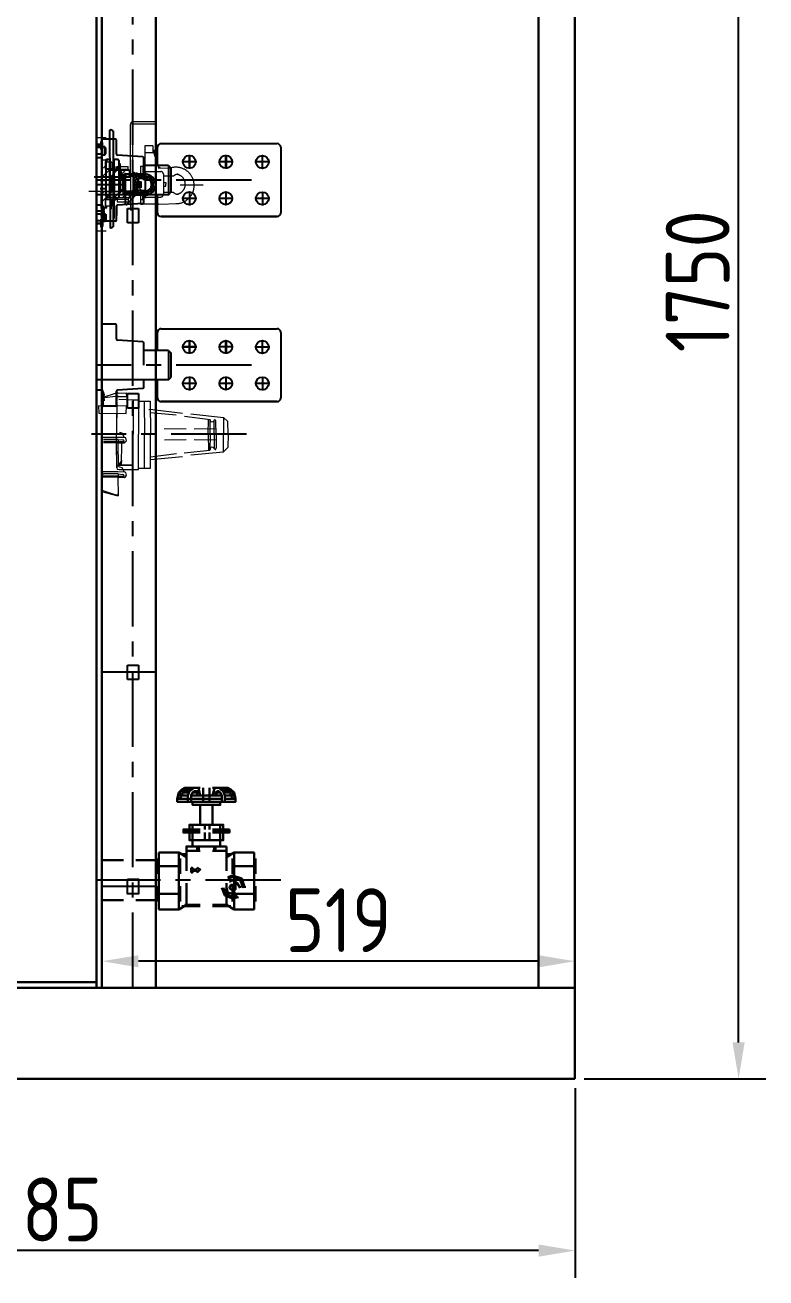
# Model space of a CAD drawing. Header units: millimetres. Extents: x 116956 to 138384, y -169944 to -162492.
# Drawn here: x 120916 to 121729, y -167307 to -165932 of the extents above; entities that cross this region are included whole.
import ezdxf

# ---------------------------------------------------------------- set-up
doc = ezdxf.new("R2010")
doc.units = ezdxf.units.MM
doc.header["$LTSCALE"] = 13
doc.linetypes.add('CENTER', pattern=[50.8, 31.75, -6.35, 6.35, -6.35])
doc.linetypes.add('CENTERX2', pattern=[101.6, 63.5, -12.7, 12.7, -12.7])
doc.layers.get('0').update_dxf_attribs({"color": 1, "linetype": 'CENTER'})
for name, color, linetype in [('1', 4, 'Continuous'), ('10', 1, 'Continuous'), ('C00-00-00', 7, 'Continuous'), ('器身绝缘0', 4, 'Continuous'), ('粗实线', 4, 'Continuous')]:
    doc.layers.add(name, color=color, linetype=linetype)
doc.layers.add('标注、文本', color=3, linetype='Continuous', lineweight=25)
doc.styles.get("Standard").update_dxf_attribs({"font": 'gbenor.shx', "bigfont": 'gbcbig.shx'})
doc.dimstyles.new('1-15', dxfattribs={"dimscale": 20, "dimtxt": 3.5, "dimasz": 2, "dimexe": 1.5, "dimexo": 0.5, "dimgap": 0.5, "dimtad": 1, "dimtoh": 1, "dimdec": 1, "dimdsep": 46, "dimtxsty": 'Standard', "dimcen": 2.5, "dimclrd": 3, "dimclre": 3, "dimclrt": 3, "dimadec": 0, "dimazin": 2, "dimtfac": 1, "dimtdec": 1, "dimtmove": 0, "dimatfit": 2, "dimfxl": 1, "dimarcsym": 0})

# ---------------------------------------------------------------- blocks, each defined once
blk = doc.blocks.new('A$C4C206FB1')
at = {"layer": '标注、文本', "color": 4, "lineweight": 30}
for points in [[(58.52, 85.61), (56.35, 84.53), (54.19, 82.36)], [(58.52, 84.53), (56.35, 83.45), (55.27, 82.36)], [(58.52, 83.45), (57.44, 82.36), (56.35, 81.28)], [(58.52, 82.36), (57.44, 82.36), (56.35, 81.28)], [(68.28, 85.61), (65.02, 85.61), (61.77, 83.45), (60.69, 80.2)], [(65.02, 83.45), (63.94, 82.36), (62.86, 80.2)], [(65.02, 82.36), (63.94, 82.36), (62.86, 80.2)], [(62.86, 75.86), (62.86, 80.2), (62.86, 78.03)], [(67.19, 80.2), (67.19, 82.36), (67.19, 83.45), (66.11, 83.45)], [(67.19, 82.36), (66.11, 82.36)], [(67.19, 82.36), (67.19, 80.2)], [(69.36, 80.2), (68.28, 84.53), (68.28, 85.61)], [(78.03, 80.2), (79.11, 84.53), (80.2, 85.61)], [(78.03, 85.61), (88.87, 85.61)], [(81.28, 83.45), (80.2, 82.36)], [(80.2, 80.2), (81.28, 82.36)], [(86.7, 80.2), (85.61, 83.45), (82.36, 85.61)], [(84.53, 80.2), (83.45, 82.36), (82.36, 83.45)], [(84.53, 80.2), (83.45, 82.36), (82.36, 82.36)], [(84.53, 75.86), (84.53, 80.2), (84.53, 78.03)], [(93.2, 82.36), (91.03, 84.53), (88.87, 85.61)], [(92.12, 82.36), (91.03, 83.45), (88.87, 84.53)], [(91.03, 81.28), (89.95, 82.36), (88.87, 83.45)], [(91.03, 81.28), (89.95, 82.36), (88.87, 82.36)], [(69.36, 75.86), (53.1, 75.86), (53.1, 78.03)], [(69.36, 75.86), (53.1, 75.86), (53.1, 78.03), (60.69, 78.03)], [(62.86, 78.03), (84.53, 78.03)], [(94.28, 78.03), (94.28, 75.86), (78.03, 75.86)], [(86.7, 78.03), (94.28, 78.03), (94.28, 75.86), (78.03, 75.86)], [(69.36, 55.27), (57.44, 55.27), (57.44, 56.35), (69.36, 56.35)], [(69.36, 54.19), (57.44, 54.19), (57.44, 55.27), (69.36, 55.27)], [(61.77, 56.35), (61.77, 59.61), (85.61, 59.61), (85.61, 56.35)], [(85.61, 54.19), (85.61, 48.77), (61.77, 48.77), (61.77, 54.19)], [(89.95, 56.35), (89.95, 55.27), (78.03, 55.27)], [(78.03, 56.35), (89.95, 56.35)], [(89.95, 55.27), (89.95, 54.19), (78.03, 54.19)], [(78.03, 55.27), (89.95, 55.27)], [(69.36, 41.18), (59.61, 41.18), (59.61, 44.43), (69.36, 44.43)], [(87.78, 44.43), (87.78, 41.18), (78.03, 41.18)], [(78.03, 44.43), (87.78, 44.43)], [(39.01, 24.93), (39.01, 35.76)], [(40.1, 40.1), (40.1, 30.34), (40.1, 10.84), (40.1, 0)], [(54.19, 40.1), (54.19, 30.34), (54.19, 10.84), (54.19, 0)], [(59.61, 41.18), (59.61, 27.09)], [(87.78, 41.18), (87.78, 27.09)], [(107.29, 40.1), (107.29, 30.34), (93.2, 30.34)], [(93.2, 40.1), (93.2, 30.34), (93.2, 10.84), (93.2, 0)], [(107.29, 40.1), (107.29, 30.34), (107.29, 10.84), (107.29, 0)], [(108.37, 24.93), (108.37, 35.76)], [(0, 34.68), (15.17, 34.68)], [(23.84, 34.68), (39.01, 34.68)], [(62.86, 29.26), (63.94, 29.26), (63.94, 28.18)], [(62.86, 29.26), (62.86, 28.18)], [(62.86, 26.01), (63.94, 26.01), (63.94, 27.09)], [(67.19, 26.01), (67.19, 27.09), (63.94, 27.09)], [(67.19, 29.26), (69.36, 28.18), (67.19, 26.01)], [(67.19, 29.26), (67.19, 28.18)], [(59.61, 18.42), (59.61, 3.25)], [(87.78, 18.42), (87.78, 3.25), (93.2, 0)], [(100.79, 15.17), (98.62, 21.67), (92.12, 23.84), (88.87, 22.76)], [(99.7, 15.17), (97.54, 20.59), (92.12, 22.76), (88.87, 21.67)], [(97.54, 15.17), (95.37, 18.42), (92.12, 20.59), (89.95, 19.51)], [(55.27, 16.26), (55.27, 5.42)], [(84.53, 15.17), (86.7, 9.75), (92.12, 7.59), (96.45, 8.67)], [(85.61, 15.17), (87.78, 10.84), (92.12, 8.67), (95.37, 9.75)], [(87.78, 15.17), (88.87, 11.92), (92.12, 10.84), (94.28, 11.92)], [(92.12, 16.26), (92.12, 5.42)], [(107.29, 10.84), (93.2, 10.84)], [(99.7, 15.17), (99.7, 16.26)], [(100.79, 15.17), (100.79, 16.26)], [(0, 6.5), (15.17, 6.5)], [(23.84, 6.5), (39.01, 6.5)], [(56.35, 2.17), (69.36, 2.17)], [(58.52, 3.25), (69.36, 3.25)], [(78.03, 3.25), (87.78, 3.25)], [(78.03, 3.25), (88.87, 3.25)], [(78.03, 2.17), (91.03, 2.17)]]:
    blk.add_lwpolyline(points, dxfattribs=at)
for points in [[(83.45, 75.86), (83.45, 73.69), (63.94, 73.69), (63.94, 75.86)], [(78.03, 73.69), (78.03, 59.61), (69.36, 59.61), (69.36, 73.69)], [(83.45, 48.77), (83.45, 44.43), (63.94, 44.43), (63.94, 48.77)], [(94.28, 15.17), (94.28, 17.34), (92.12, 17.34), (91.03, 17.34), (89.95, 15.17), (91.03, 14.09), (92.12, 14.09), (94.28, 14.09)], [(93.2, 15.17), (93.2, 16.26), (92.12, 16.26), (92.12, 15.17)]]:
    blk.add_lwpolyline(points, close=True, dxfattribs=at)
for points in [[(53.1, 78.03), (53.1, 78.03), (54.19, 82.36), (54.19, 82.36)], [(53.1, 78.03), (53.1, 78.03), (55.27, 82.36), (55.27, 82.36)], [(55.27, 78.03), (55.27, 78.03), (56.35, 81.28), (56.35, 81.28)], [(55.27, 78.03), (55.27, 78.03), (56.35, 81.28), (56.35, 81.28)], [(56.35, 80.2), (56.35, 80.2), (60.69, 80.2), (60.69, 80.2)], [(58.52, 85.61), (58.52, 85.61), (69.36, 85.61), (69.36, 85.61)], [(58.52, 84.53), (58.52, 84.53), (63.94, 84.53), (63.94, 84.53)], [(58.52, 83.45), (58.52, 83.45), (61.77, 83.45), (61.77, 83.45)], [(58.52, 82.36), (58.52, 82.36), (61.77, 82.36), (61.77, 82.36)], [(60.69, 80.2), (60.69, 80.2), (60.69, 75.86), (60.69, 75.86)], [(62.86, 80.2), (62.86, 80.2), (84.53, 80.2), (84.53, 80.2)], [(65.02, 83.45), (65.02, 83.45), (66.11, 83.45), (66.11, 83.45)], [(65.02, 82.36), (65.02, 82.36), (66.11, 82.36), (66.11, 82.36)], [(71.53, 85.61), (71.53, 85.61), (71.53, 75.86), (71.53, 75.86)], [(75.86, 85.61), (75.86, 85.61), (75.86, 75.86), (75.86, 75.86)], [(79.11, 84.53), (79.11, 84.53), (79.11, 85.61), (79.11, 85.61)], [(82.36, 85.61), (82.36, 85.61), (80.2, 85.61), (80.2, 85.61)], [(80.2, 82.36), (80.2, 82.36), (80.2, 80.2), (80.2, 80.2)], [(82.36, 83.45), (82.36, 83.45), (81.28, 83.45), (81.28, 83.45)], [(82.36, 82.36), (82.36, 82.36), (81.28, 82.36), (81.28, 82.36)], [(88.87, 84.53), (88.87, 84.53), (83.45, 84.53), (83.45, 84.53)], [(88.87, 83.45), (88.87, 83.45), (85.61, 83.45), (85.61, 83.45)], [(88.87, 82.36), (88.87, 82.36), (85.61, 82.36), (85.61, 82.36)], [(86.7, 80.2), (86.7, 80.2), (91.03, 80.2), (91.03, 80.2)], [(91.03, 80.2), (91.03, 80.2), (86.7, 80.2), (86.7, 80.2)], [(86.7, 80.2), (86.7, 80.2), (86.7, 75.86), (86.7, 75.86)], [(92.12, 78.03), (92.12, 78.03), (91.03, 81.28), (91.03, 81.28)], [(92.12, 78.03), (92.12, 78.03), (91.03, 81.28), (91.03, 81.28)], [(94.28, 78.03), (94.28, 78.03), (92.12, 82.36), (92.12, 82.36)], [(94.28, 78.03), (94.28, 78.03), (93.2, 82.36), (93.2, 82.36)], [(60.69, 78.03), (60.69, 78.03), (55.27, 78.03), (55.27, 78.03)], [(60.69, 78.03), (60.69, 78.03), (62.86, 78.03), (62.86, 78.03)], [(84.53, 78.03), (84.53, 78.03), (62.86, 78.03), (62.86, 78.03)], [(94.28, 78.03), (94.28, 78.03), (86.7, 78.03), (86.7, 78.03)], [(86.7, 78.03), (86.7, 78.03), (92.12, 78.03), (92.12, 78.03)], [(94.28, 75.86), (94.28, 75.86), (94.28, 78.03), (94.28, 78.03)], [(63.94, 59.61), (63.94, 59.61), (63.94, 56.35), (63.94, 56.35)], [(63.94, 54.19), (63.94, 54.19), (63.94, 48.77), (63.94, 48.77)], [(72.61, 59.61), (72.61, 59.61), (72.61, 56.35), (72.61, 56.35)], [(72.61, 54.19), (72.61, 54.19), (72.61, 48.77), (72.61, 48.77)], [(75.86, 59.61), (75.86, 59.61), (75.86, 56.35), (75.86, 56.35)], [(75.86, 54.19), (75.86, 54.19), (75.86, 48.77), (75.86, 48.77)], [(83.45, 59.61), (83.45, 59.61), (83.45, 56.35), (83.45, 56.35)], [(83.45, 54.19), (83.45, 54.19), (83.45, 48.77), (83.45, 48.77)], [(67.19, 44.43), (67.19, 44.43), (67.19, 41.18), (67.19, 41.18)], [(68.28, 44.43), (68.28, 44.43), (68.28, 41.18), (68.28, 41.18)], [(79.11, 44.43), (79.11, 44.43), (79.11, 41.18), (79.11, 41.18)], [(80.2, 44.43), (80.2, 44.43), (80.2, 41.18), (80.2, 41.18)], [(40.1, 40.1), (40.1, 40.1), (46.6, 40.1), (46.6, 40.1)], [(40.1, 30.34), (40.1, 30.34), (40.1, 40.1), (40.1, 40.1)], [(46.6, 40.1), (46.6, 40.1), (54.19, 40.1), (54.19, 40.1)], [(54.19, 40.1), (54.19, 40.1), (59.61, 36.85), (59.61, 36.85)], [(55.27, 35.76), (55.27, 35.76), (55.27, 24.93), (55.27, 24.93)], [(56.35, 39.01), (56.35, 39.01), (59.61, 39.01), (59.61, 39.01)], [(58.52, 37.93), (58.52, 37.93), (59.61, 37.93), (59.61, 37.93)], [(93.2, 40.1), (93.2, 40.1), (87.78, 36.85), (87.78, 36.85)], [(87.78, 39.01), (87.78, 39.01), (91.03, 39.01), (91.03, 39.01)], [(87.78, 37.93), (87.78, 37.93), (88.87, 37.93), (88.87, 37.93)], [(92.12, 35.76), (92.12, 35.76), (92.12, 24.93), (92.12, 24.93)], [(107.29, 40.1), (107.29, 40.1), (93.2, 40.1), (93.2, 40.1)], [(40.1, 30.34), (40.1, 30.34), (46.6, 30.34), (46.6, 30.34)], [(46.6, 30.34), (46.6, 30.34), (54.19, 30.34), (54.19, 30.34)], [(62.86, 26.01), (62.86, 26.01), (62.86, 28.18), (62.86, 28.18)], [(63.94, 28.18), (63.94, 28.18), (67.19, 28.18), (67.19, 28.18)], [(39.01, 5.42), (39.01, 5.42), (39.01, 16.26), (39.01, 16.26)], [(40.1, 10.84), (40.1, 10.84), (46.6, 10.84), (46.6, 10.84)], [(46.6, 10.84), (46.6, 10.84), (54.19, 10.84), (54.19, 10.84)], [(97.54, 15.17), (97.54, 15.17), (97.54, 16.26), (97.54, 16.26)], [(108.37, 5.42), (108.37, 5.42), (108.37, 16.26), (108.37, 16.26)], [(54.19, 0), (54.19, 0), (59.61, 3.25), (59.61, 3.25)], [(59.61, 3.25), (59.61, 3.25), (69.36, 3.25), (69.36, 3.25)], [(45.52, 0), (45.52, 0), (40.1, 0), (40.1, 0)], [(54.19, 0), (54.19, 0), (45.52, 0), (45.52, 0)], [(93.2, 0), (93.2, 0), (107.29, 0), (107.29, 0)]]:
    blk.add_open_spline(points, degree=3, dxfattribs=at)
blk = doc.blocks.new('1235')
at = {"layer": '1', "color": 1, "linetype": 'CENTERX2', "lineweight": -3, "ltscale": 0.1}
blk.add_line((113019.6, -165750.1), (112849.5, -165750.1), dxfattribs=at)
at = {"layer": '粗实线'}
for p, q in [((112855.5, -165750.1), (112855.5, -165706.1)), ((112855.5, -165750.1), (112855.5, -165710.1)), ((112855.5, -165750.1), (112855.5, -165710.1)), ((112870.5, -165705.1), (112856.5, -165705.1)), ((112871.5, -165721.7), (112871.5, -165706.1)), ((112871.5, -165721.7), (112871.5, -165711.1)), ((112871.5, -165721.7), (112871.5, -165711.1)), ((112916.5, -165734.1), (112916.5, -165714.1)), ((112920.5, -165710.1), (113047.6, -165710.1)), ((113051.6, -165714.1), (113051.6, -165786.1)), ((112900.5, -165724.6), (112872.4, -165722.7)), ((112900.5, -165724.6), (112872.4, -165722.7)), ((112901.5, -165750.1), (112901.5, -165725.5)), ((112901.5, -165750.1), (112901.5, -165725.6)), ((112916.5, -165734.1), (112916.5, -165719.1)), ((112959.4, -165730.1), (112943.2, -165730.1)), ((112959.4, -165730.1), (112943.2, -165730.1)), ((112959.5, -165730), (112943.3, -165730)), ((112959.5, -165730.2), (112943.3, -165730.2)), ((112959.5, -165730.2), (112943.3, -165730.2)), ((112959.6, -165730), (112943.4, -165730)), ((112951.4, -165737.5), (112951.4, -165722.5)), ((112951.5, -165722.7), (112951.5, -165737.7)), ((112951.5, -165722.8), (112951.5, -165737.8)), ((112951.6, -165737.4), (112951.6, -165722.5)), ((112951.6, -165737.5), (112951.6, -165722.5)), ((112999.5, -165730.1), (112983.3, -165730.1)), ((112999.5, -165730.1), (112983.3, -165730.1)), ((112999.5, -165730.1), (112983.3, -165730.1)), ((112999.6, -165730.1), (112983.4, -165730.1)), ((112991.5, -165737.5), (112991.5, -165722.5)), ((112991.6, -165722.7), (112991.6, -165737.7)), ((113039.6, -165730.2), (113023.4, -165730.2)), ((113039.6, -165730.2), (113023.4, -165730.2)), ((113031.6, -165737.6), (113031.6, -165722.6)), ((112928.5, -165734.1), (112901.5, -165734.1)), ((112928.5, -165734.1), (112931.5, -165737.1)), ((112928.5, -165734.1), (112928.5, -165766.1)), ((112928.5, -165734.1), (112931.5, -165737.1)), ((112928.5, -165734.1), (112928.5, -165766.1)), ((112931.5, -165763.1), (112931.5, -165737.1)), ((112931.5, -165763.1), (112931.5, -165737.1)), ((112928.5, -165766.1), (112849.5, -165766.1)), ((112901.5, -165774.7), (112901.5, -165766.1)), ((112901.5, -165774.7), (112901.5, -165766.1)), ((112916.5, -165786.1), (112916.5, -165766.1)), ((112928.5, -165766.1), (112931.5, -165763.1)), ((112928.5, -165766.1), (112931.5, -165763.1)), ((112959.4, -165770.1), (112943.2, -165770.1)), ((112959.4, -165770.1), (112943.2, -165770.1)), ((112959.5, -165770.2), (112943.3, -165770.2)), ((112959.6, -165770.2), (112943.4, -165770.2)), ((112951.4, -165762.7), (112951.4, -165777.7)), ((112951.6, -165762.7), (112951.6, -165777.7)), ((112951.6, -165762.8), (112951.6, -165777.8)), ((112999.5, -165770.1), (112983.3, -165770.1)), ((112999.5, -165770.1), (112983.3, -165770.1)), ((112991.5, -165762.7), (112991.5, -165777.7)), ((113039.6, -165770.2), (113023.4, -165770.2)), ((113039.6, -165770.2), (113023.4, -165770.2)), ((113031.6, -165762.8), (113031.6, -165777.8)), ((112855, -165777.6), (112849.5, -165777.6)), ((112857, -165779.6), (112857, -165781.4)), ((112857, -165781.4), (112857.5, -165781.4)), ((112857.5, -165783.3), (112857, -165783.3)), ((112857, -165783.3), (112857, -165784.3)), ((112857, -165784.3), (112857.5, -165784.3)), ((112857, -165784.3), (112857.5, -165784.3)), ((112857.5, -165786.2), (112857, -165786.2)), ((112857, -165786.2), (112857, -165787.2)), ((112857.5, -165781.4), (112857.5, -165783.3)), ((112857.5, -165784.3), (112857.5, -165786.2)), ((112871.5, -165778.5), (112871.5, -165789.1)), ((112871.5, -165794.1), (112871.5, -165778.5)), ((112871.5, -165778.6), (112871.5, -165789.1)), ((112900.5, -165775.7), (112872.4, -165777.6)), ((112900.5, -165775.7), (112872.4, -165777.6)), ((112883.5, -165781.1), (112895.5, -165781.1)), ((112883.5, -165797.1), (112883.5, -165781.1)), ((112895.5, -165781.1), (112895.5, -165797.1)), ((112857, -165787.2), (112857.5, -165787.2)), ((112857, -165787.2), (112857.5, -165787.2)), ((112857, -165794.1), (112857, -165789.1)), ((112857.5, -165789.1), (112857, -165789.1)), ((112857.5, -165787.2), (112857.5, -165789.1)), ((112870.5, -165795.1), (112858, -165795.1)), ((112895.5, -165797.1), (112883.5, -165797.1)), ((113047.6, -165790.1), (112920.5, -165790.1)), ((112920.5, -165790.1), (113047.6, -165790.1))]:
    blk.add_line(p, q, dxfattribs=at)
for centre in [(112951.3, -165730.1), (112991.4, -165730.1), (113031.5, -165730.2), (112951.3, -165770.1), (112991.4, -165770.1), (113031.5, -165770.2)]:
    blk.add_circle(centre, 7, dxfattribs=at)
for centre, radius, start, end in [((112856.5, -165706.1), 1, 90, 180), ((112870.5, -165706.1), 1, 0, 90), ((112920.5, -165714.1), 4, 90, 180), ((113047.6, -165714.1), 4, 0, 90), ((112872.5, -165721.7), 1, 180, 266.1859), ((112872.5, -165721.7), 1, 180, 266.1859), ((112872.5, -165721.7), 1, 180, 266.1859), ((112900.5, -165725.6), 1, 0, 86.1859), ((112900.5, -165725.5), 1, 0, 86.1859), ((112855, -165779.6), 2, 0, 90), ((112855, -165779.6), 2, 0, 90), ((112872.5, -165778.5), 1, 93.8141, 180), ((112872.5, -165778.6), 1, 93.8141, 180), ((112872.5, -165778.5), 1, 93.8141, 180), ((112900.5, -165774.7), 1, 273.8141, 0), ((112900.5, -165774.7), 1, 273.8141, 0), ((112920.5, -165786.1), 4, 180, 270), ((113047.6, -165786.1), 4, 270, 0), ((112858, -165794.1), 1, 180, 270), ((112870.5, -165794.1), 1, 270, 0)]:
    blk.add_arc(centre, radius, start, end, dxfattribs=at)
blk = doc.blocks.new('1250')
at = {"layer": '1', "color": 1, "linetype": 'CENTERX2', "lineweight": -3, "ltscale": 0.1}
blk.add_line((113627.7, -165750.1), (113457.5, -165750.1), dxfattribs=at)
at = {"layer": 'C00-00-00', "lineweight": 0}
for points in [[(113486.9, -165704.8), (113484.7, -165705), (113468.9, -165710.1)], [(113469.1, -165750.2), (113468.9, -165710.1), (113487, -165707.7)], [(113486.9, -165704.8), (113495.7, -165704.6), (113496.1, -165709.1), (113486.6, -165709.1)], [(113487.5, -165711.5), (113503.4, -165712.2), (113509.2, -165712.1), (113509.2, -165750)], [(113509.2, -165712.1), (113509.6, -165713.7), (113522, -165713.6), (113522.3, -165750.1)], [(113515.5, -165713.6), (113515.8, -165750.1)], [(113485.2, -165727.7), (113485.1, -165750.3)], [(113520.6, -165722.8), (113522.2, -165722.4), (113557.5, -165726.9)], [(113559.7, -165730.3), (113588, -165734)], [(113566.8, -165727.6), (113602.4, -165731.5), (113602.4, -165750.4)], [(113561.5, -165744.6), (113537.5, -165744.2)], [(113594.3, -165744.2), (113570.3, -165744.4)], [(113587.8, -165734.6), (113588.2, -165736.2), (113589.6, -165736.5), (113591.1, -165736.1), (113592.1, -165734.9)], [(113593, -165734.4), (113592.3, -165734.2), (113592.1, -165734.9)], [(113594.3, -165750.7), (113594.2, -165735.4), (113593.7, -165734.5), (113593, -165734.4)], [(113607.5, -165750.1), (113607.1, -165736.2), (113602.4, -165731.5)], [(113469.1, -165750.2), (113468.8, -165789.5), (113469.2, -165791), (113470.6, -165791.3)], [(113487.6, -165783.6), (113485.9, -165784.7), (113485.5, -165786.8), (113485.8, -165788.3), (113487.9, -165788.8), (113503.2, -165788.7), (113509.1, -165788.6), (113509.2, -165750)], [(113486.7, -165759.4), (113486.8, -165784.2), (113501.4, -165783.9), (113503, -165783.5), (113503.3, -165782.1), (113503.4, -165750.1)], [(113486.8, -165755.8), (113487, -165758)], [(113486.8, -165755.8), (113487, -165758)], [(113493.8, -165753.7), (113491.3, -165748.8), (113488.5, -165748.1)], [(113493.5, -165758), (113493.2, -165756.5), (113491.8, -165756.2)], [(113495.9, -165757.1), (113495.6, -165755.6), (113495.2, -165754.1), (113493.8, -165753.7)], [(113493.9, -165759.6), (113494.9, -165758.4), (113495.9, -165757.1)], [(113509.4, -165787.2), (113522.5, -165787.3), (113522.3, -165750.1)], [(113561.7, -165756.3), (113537.6, -165756.6)], [(113566.6, -165772.7), (113602.4, -165769.3), (113602.4, -165750.4)], [(113594.4, -165756.6), (113570.5, -165756.1)], [(113607.5, -165750.1), (113607.1, -165764.6), (113602.4, -165769.3)], [(113486.7, -165759.4), (113486.8, -165784.2), (113487.3, -165785), (113488.5, -165786)], [(113486.7, -165759.4), (113493.9, -165759.6)], [(113489, -165783.9), (113486.8, -165784.2), (113490.6, -165783.6), (113491, -165759.6)], [(113559.2, -165770.3), (113587.5, -165767.4)], [(113592.3, -165765.5), (113591.1, -165764.5), (113589.7, -165764.2), (113588.2, -165764.6), (113587.7, -165766.7)], [(113592.3, -165765.5), (113592.9, -165766.4), (113593.5, -165766.6)], [(113593.5, -165766.6), (113594.2, -165766.7), (113594.6, -165765.3)], [(113493.8, -165791.6), (113491.3, -165786.7), (113488.5, -165786)], [(113522.5, -165777.8), (113557.5, -165774.3)], [(113468.5, -165793.8), (113469.6, -165795.5), (113471, -165795.8)], [(113468.8, -165789.5), (113469, -165791.7), (113469.4, -165793.3), (113470.8, -165793.6)], [(113468.8, -165798.9), (113469, -165791.7)], [(113470.7, -165797.2), (113469.1, -165797.6), (113468.8, -165798.9)], [(113486.7, -165797.2), (113493.9, -165797.5)], [(113493.5, -165795.9), (113493.2, -165794.4), (113491.8, -165794.1)], [(113495.9, -165795), (113495.6, -165793.5), (113495.2, -165791.9), (113493.8, -165791.6)], [(113493.9, -165797.5), (113494.8, -165796.9), (113495.9, -165795)], [(113468.5, -165812.7), (113485, -165817.2), (113487, -165817.7), (113486.8, -165815.5)], [(113468.9, -165811.3), (113484.4, -165816.4), (113486.7, -165816.2)]]:
    blk.add_lwpolyline(points, dxfattribs=at)
blk.add_lwpolyline([(113465.8, -165726.9), (113495.6, -165727.2), (113495.9, -165719.3), (113465.5, -165718.8)], close=True, dxfattribs=at)
for points in [[(113485.4, -165714.6), (113485.4, -165714.6), (113485.1, -165750.3), (113485.1, -165750.3)], [(113503.4, -165712.2), (113503.4, -165712.2), (113503.4, -165750.1), (113503.4, -165750.1)], [(113503.3, -165718.8), (113503.3, -165718.8), (113503.4, -165750.1), (113503.4, -165750.1)], [(113522.1, -165726), (113522.1, -165726), (113550.5, -165728.9), (113550.5, -165728.9)], [(113585.7, -165750.2), (113585.7, -165750.2), (113585.9, -165733.5), (113585.9, -165733.5)], [(113587.8, -165750.7), (113587.8, -165750.7), (113588, -165734), (113588, -165734)], [(113592.2, -165750.2), (113592.2, -165750.2), (113592.1, -165734.9), (113592.1, -165734.9)], [(113593, -165734.4), (113593, -165734.4), (113593.1, -165733.7), (113593.1, -165733.7)], [(113486.6, -165753.5), (113486.6, -165753.5), (113470.6, -165753.5), (113470.6, -165753.5)], [(113486.8, -165755.8), (113486.8, -165755.8), (113470.8, -165755.7), (113470.8, -165755.7)], [(113487, -165758), (113487, -165758), (113471, -165757.9), (113471, -165757.9)], [(113485, -165772.8), (113485, -165772.8), (113485.1, -165750.3), (113485.1, -165750.3)], [(113485.5, -165786.8), (113485.5, -165786.8), (113485.1, -165750.3), (113485.1, -165750.3)], [(113493.8, -165753.7), (113493.8, -165753.7), (113486.6, -165753.5), (113486.6, -165753.5)], [(113486.8, -165755.8), (113486.8, -165755.8), (113491.8, -165756.2), (113491.8, -165756.2)], [(113487, -165758), (113487, -165758), (113493.5, -165758), (113493.5, -165758)], [(113493.5, -165758), (113493.5, -165758), (113493.7, -165757.3), (113493.7, -165757.3)], [(113503.2, -165788.7), (113503.2, -165788.7), (113503.4, -165750.1), (113503.4, -165750.1)], [(113515.9, -165787.2), (113515.9, -165787.2), (113515.8, -165750.1), (113515.8, -165750.1)], [(113585.7, -165750.2), (113585.7, -165750.2), (113586, -165767.7), (113586, -165767.7)], [(113587.8, -165750.7), (113587.8, -165750.7), (113587.5, -165767.4), (113587.5, -165767.4)], [(113592.2, -165750.2), (113592.2, -165750.2), (113592.2, -165766.2), (113592.2, -165766.2)], [(113594.3, -165750.7), (113594.3, -165750.7), (113594.6, -165765.3), (113594.6, -165765.3)], [(113486.7, -165759.4), (113486.7, -165759.4), (113470.7, -165759.3), (113470.7, -165759.3)], [(113522.4, -165774.9), (113522.4, -165774.9), (113550.9, -165771.3), (113550.9, -165771.3)], [(113485.5, -165786.8), (113485.5, -165786.8), (113485.6, -165786.1), (113485.6, -165786.1)], [(113491, -165778.6), (113491, -165778.6), (113486.8, -165784.2), (113486.8, -165784.2)], [(113487.6, -165783.6), (113487.6, -165783.6), (113503.6, -165783.7), (113503.6, -165783.7)], [(113490.5, -165780.6), (113490.5, -165780.6), (113489, -165783.9), (113489, -165783.9)], [(113468.8, -165798.9), (113468.8, -165798.9), (113468.5, -165812.7), (113468.5, -165812.7)], [(113486.6, -165791.4), (113486.6, -165791.4), (113470.6, -165791.3), (113470.6, -165791.3)], [(113486.7, -165797.2), (113486.7, -165797.2), (113470.7, -165797.2), (113470.7, -165797.2)], [(113486.8, -165793.6), (113486.8, -165793.6), (113470.8, -165793.6), (113470.8, -165793.6)], [(113487, -165795.9), (113487, -165795.9), (113471, -165795.8), (113471, -165795.8)], [(113493.8, -165791.6), (113493.8, -165791.6), (113486.6, -165791.4), (113486.6, -165791.4)], [(113486.7, -165797.2), (113486.7, -165797.2), (113487, -165817.7), (113487, -165817.7)], [(113486.8, -165793.6), (113486.8, -165793.6), (113487, -165795.9), (113487, -165795.9)], [(113486.8, -165793.6), (113486.8, -165793.6), (113491.8, -165794.1), (113491.8, -165794.1)], [(113487, -165795.9), (113487, -165795.9), (113493.5, -165795.9), (113493.5, -165795.9)], [(113493.5, -165795.9), (113493.5, -165795.9), (113493.7, -165795.2), (113493.7, -165795.2)]]:
    blk.add_open_spline(points, degree=3, dxfattribs=at)
blk = doc.blocks.new('*D1131')
at = {"layer": 'Defpoints', "color": 0, "transparency": 16777216}
for p in [(121000.1, -166959.2), (121000.1, -166988.3), (121519.1, -167088.3)]:
    blk.add_point(p, dxfattribs=at)
at = {"layer": '标注、文本', "color": 3, "lineweight": -2, "transparency": 16777216}
for p, q in [((121000.1, -166978.3), (121000.1, -166929.2)), ((121519.1, -167078.3), (121519.1, -166929.2)), ((121479.1, -166959.2), (121040.1, -166959.2))]:
    blk.add_line(p, q, dxfattribs=at)
at = {"layer": '标注、文本', "color": 3, "transparency": 16777216}
for points in [[(121040.1, -166952.6), (121040.1, -166965.9), (121000.1, -166959.2)], [(121479.1, -166952.6), (121479.1, -166965.9), (121519.1, -166959.2)]]:
    blk.add_solid(points, dxfattribs=at)
at = {"layer": '标注、文本', "color": 3, "transparency": 16777216, "insert": (121259.6, -166914.2), "char_height": 70, "attachment_point": 5}
blk.add_mtext('519', dxfattribs=at)
blk = doc.blocks.new('*D1132')
at = {"layer": 'Defpoints', "color": 0, "transparency": 16777216}
for p in [(120334.1, -167088.3), (121519.1, -167088.3), (120334.1, -167276.6)]:
    blk.add_point(p, dxfattribs=at)
at = {"layer": '标注、文本', "color": 3, "lineweight": -2, "transparency": 16777216}
for p, q in [((120334.1, -167098.3), (120334.1, -167306.6)), ((121519.1, -167098.3), (121519.1, -167306.6)), ((121479.1, -167276.6), (120374.1, -167276.6))]:
    blk.add_line(p, q, dxfattribs=at)
at = {"layer": '标注、文本', "color": 3, "transparency": 16777216}
for points in [[(120374.1, -167269.9), (120374.1, -167283.3), (120334.1, -167276.6)], [(121479.1, -167269.9), (121479.1, -167283.3), (121519.1, -167276.6)]]:
    blk.add_solid(points, dxfattribs=at)
at = {"layer": '标注、文本', "color": 3, "transparency": 16777216, "insert": (120926.6, -167231.6), "char_height": 70, "attachment_point": 5}
blk.add_mtext('1185', dxfattribs=at)
blk = doc.blocks.new('*D1133')
at = {"layer": 'Defpoints', "color": 0, "transparency": 16777216}
for p in [(121519.1, -165338.3), (121698.6, -165338.3), (121519.1, -167088.3)]:
    blk.add_point(p, dxfattribs=at)
at = {"layer": '标注、文本', "color": 3, "lineweight": -2, "transparency": 16777216}
for p, q in [((121529.1, -165338.3), (121728.6, -165338.3)), ((121698.6, -167048.3), (121698.6, -165378.3)), ((121529.1, -167088.3), (121728.6, -167088.3))]:
    blk.add_line(p, q, dxfattribs=at)
at = {"layer": '标注、文本', "color": 3, "transparency": 16777216}
for points in [[(121691.9, -165378.3), (121705.2, -165378.3), (121698.6, -165338.3)], [(121691.9, -167048.3), (121705.2, -167048.3), (121698.6, -167088.3)]]:
    blk.add_solid(points, dxfattribs=at)
at = {"layer": '标注、文本', "color": 3, "transparency": 16777216, "insert": (121653.6, -166213.3), "char_height": 70, "attachment_point": 5, "rotation": 90}
blk.add_mtext('1750', dxfattribs=at)

msp = doc.modelspace()

# ---------------------------------------------------------------- linework, layer by layer
at = {"lineweight": 15}
for p, q in [((121031.335, -166095.848), (121031.335, -166041.449)), ((121033.835, -166095.348), (121033.835, -166041.449)), ((121034.835, -166037.949), (121058.339, -166037.949)), ((121034.835, -166040.449), (121058.339, -166040.449)), ((121058.339, -166037.949), (121058.339, -166040.449)), ((120994.066, -166055.704), (121004.813, -166055.704)), ((121055.847, -166072.43), (121047.059, -166072.43)), ((121055.847, -166069.455), (121055.847, -166072.43)), ((121058.066, -166072.43), (121057.898, -166072.43)), ((121031.335, -166098.845), (121031.335, -166114.804)), ((121033.835, -166094.345), (121035.255, -166118.145)), ((121033.835, -166094.704), (121037.239, -166118.325)), ((121033.835, -166095.348), (121033.835, -166114.806)), ((121039.23, -166118.148), (121035.818, -166094.525)), ((121037.237, -166095.376), (121040.292, -166117.57)), ((121039.237, -166095.42), (121042.291, -166117.504)), ((121040.78, -166106.578), (121040.292, -166096.126)), ((121020.18, -166114.798), (120985.802, -166114.798)), ((121031.335, -166114.804), (121031.335, -166135.212)), ((121033.835, -166114.806), (121033.835, -166135.212)), ((121044.835, -166123.918), (121044.835, -166114.812)), ((121067.535, -166104.832), (121070.068, -166104.832)), ((121067.535, -166108.832), (121070.068, -166108.832)), ((121070.068, -166104.832), (121070.068, -166106.832)), ((121070.068, -166108.832), (121070.068, -166106.832)), ((121086.035, -166107.356), (121111.229, -166107.356)), ((121044.835, -166123.918), (121042.535, -166123.918)), ((121033.835, -166135.212), (121031.335, -166135.212)), ((120994.066, -166157.959), (121004.813, -166157.959))]:
    msp.add_line(p, q, dxfattribs=at)
at = {"color": 0, "lineweight": 15}
for p, q in [((121047.059, -166064.755), (121047.059, -166092.816)), ((121055.835, -166068.918), (121056.783, -166068.601)), ((121055.847, -166064.755), (121055.847, -166069.455)), ((121055.847, -166069.455), (121056.795, -166069.137)), ((121055.847, -166069.455), (121062.547, -166089.455)), ((121056.783, -166068.601), (121059.128, -166075.601)), ((121056.795, -166069.137), (121059.14, -166076.137)), ((121005.335, -166080.548), (120999.335, -166080.548)), ((120999.335, -166080.548), (120999.335, -166098.848)), ((121003.835, -166081.848), (121005.335, -166081.848)), ((121003.835, -166090.348), (121003.835, -166081.848)), ((121010.835, -166082.848), (121003.835, -166082.848)), ((121003.835, -166082.848), (121003.835, -166090.348)), ((121005.335, -166080.548), (121005.335, -166081.848)), ((121005.335, -166081.848), (121005.335, -166082.848)), ((121010.835, -166082.848), (121010.835, -166089.848)), ((121010.835, -166082.848), (121010.835, -166084.348)), ((121016.835, -166087.348), (121028.835, -166087.348)), ((121028.835, -166090.348), (121028.835, -166087.348)), ((121042.535, -166086.918), (121042.535, -166098.848)), ((121042.535, -166086.918), (121044.835, -166086.918)), ((121044.835, -166086.918), (121044.835, -166087.918)), ((121044.835, -166086.918), (121044.835, -166098.845)), ((121058.18, -166075.918), (121059.128, -166075.601)), ((121058.192, -166076.455), (121059.14, -166076.137)), ((120998.7, -166098.848), (120999.898, -166098.848)), ((120999.9, -166098.848), (121011.9, -166098.848)), ((120999.9, -166098.848), (121011.9, -166098.848)), ((121001.098, -166098.848), (121013.098, -166098.848)), ((121001.335, -166098.848), (121023.335, -166098.848)), ((121001.737, -166098.848), (121022.237, -166098.848)), ((121010.835, -166089.848), (121003.835, -166089.848)), ((121003.835, -166090.348), (121028.835, -166090.348)), ((121010.835, -166090.348), (121003.835, -166090.348)), ((121009.335, -166091.848), (121009.335, -166090.348)), ((121030.335, -166091.848), (121009.335, -166091.848)), ((121010.7, -166098.848), (121010.7, -166100.848)), ((121010.7, -166100.848), (121010.7, -166112.848)), ((121014, -166100.848), (121010.7, -166100.848)), ((121010.835, -166089.848), (121010.835, -166090.348)), ((121010.835, -166090.348), (121016.835, -166090.348)), ((121011.163, -166099.458), (121012.554, -166100.848)), ((121012.406, -166098.848), (121011.199, -166100.055)), ((121012.041, -166100.336), (121011.56, -166100.817)), ((121011.645, -166098.817), (121011.677, -166098.848)), ((121011.677, -166098.848), (121013.382, -166100.554)), ((121012.651, -166100.848), (121012.402, -166101.097)), ((121012.527, -166098.727), (121012.406, -166098.848)), ((121012.554, -166100.848), (121012.741, -166101.036)), ((121013.599, -166099.9), (121012.651, -166100.848)), ((121012.799, -166098.848), (121013.581, -166099.631)), ((121013.319, -166099.058), (121012.883, -166099.494)), ((121014, -166098.848), (121014, -166100.848)), ((121014, -166100.848), (121014, -166112.848)), ((121015.2, -166098.848), (121020.2, -166098.848)), ((121015.2, -166098.848), (121020.2, -166098.848)), ((121016.398, -166098.848), (121021.398, -166098.848)), ((121019, -166098.848), (121019, -166100.848)), ((121019, -166100.848), (121019, -166112.848)), ((121019, -166100.848), (121022.3, -166100.848)), ((121019.4, -166099.837), (121020.412, -166100.848)), ((121019.899, -166099.213), (121019.409, -166099.703)), ((121019.71, -166099.025), (121021.474, -166100.788)), ((121021.386, -166098.848), (121020.179, -166100.055)), ((121020.508, -166100.848), (121020.307, -166101.05)), ((121020.412, -166100.848), (121020.662, -166101.098)), ((121020.427, -166098.619), (121020.657, -166098.848)), ((121021.021, -166100.336), (121020.508, -166100.848)), ((121020.657, -166098.848), (121021.88, -166100.072)), ((121021.392, -166098.842), (121021.386, -166098.848)), ((121022.3, -166098.848), (121022.3, -166100.848)), ((121022.3, -166100.848), (121022.3, -166112.848)), ((121023.335, -166096.348), (121024.335, -166095.348)), ((121023.335, -166098.848), (121023.335, -166096.348)), ((121024.335, -166095.348), (121030.335, -166095.348)), ((121026.135, -166098.848), (121026.135, -166095.348)), ((121026.135, -166095.848), (121031.335, -166095.848)), ((121026.135, -166097.348), (121026.135, -166098.848)), ((121026.135, -166098.648), (121031.335, -166098.648)), ((121030.335, -166091.848), (121028.835, -166090.348)), ((121030.335, -166095.348), (121030.335, -166091.848)), ((121030.335, -166095.348), (121031.335, -166095.348)), ((121047.835, -166092.918), (121064.535, -166092.918)), ((121054.535, -166098.845), (121054.535, -166114.818)), ((121062.535, -166088.918), (121076.384, -166089.397)), ((121067.535, -166095.918), (121067.535, -166103.418)), ((121078.535, -166097.988), (121067.535, -166097.988)), ((120998.7, -166114.848), (120999.898, -166114.848)), ((120998.7, -166114.848), (121010.7, -166114.848)), ((120999.335, -166133.148), (120999.335, -166114.848)), ((121001.737, -166114.848), (120999.4, -166114.848)), ((120999.9, -166114.848), (121011.9, -166114.848)), ((120999.9, -166114.848), (121011.9, -166114.848)), ((121001.335, -166114.848), (121023.335, -166114.848)), ((121001.737, -166114.848), (121022.237, -166114.848)), ((121010.4, -166114.848), (121009.565, -166114.848)), ((121010.4, -166114.848), (121009.565, -166114.848)), ((121010.7, -166112.848), (121010.7, -166114.848)), ((121014, -166112.848), (121010.7, -166112.848)), ((121011.109, -166113.997), (121011.961, -166114.848)), ((121011.876, -166112.848), (121011.199, -166113.525)), ((121012.041, -166113.806), (121011.308, -166114.539)), ((121011.343, -166113.108), (121013.084, -166114.848)), ((121012.101, -166112.624), (121011.876, -166112.848)), ((121011.961, -166114.848), (121012.202, -166115.09)), ((121012.005, -166112.647), (121012.206, -166112.848)), ((121012.206, -166112.848), (121013.552, -166114.194)), ((121013.531, -166113.438), (121012.322, -166114.648)), ((121012.999, -166112.848), (121012.883, -166112.964)), ((121013.041, -166112.806), (121012.999, -166112.848)), ((121014, -166112.848), (121014, -166114.848)), ((121014, -166114.848), (121019, -166114.848)), ((121015.2, -166114.848), (121020.2, -166114.848)), ((121015.2, -166114.848), (121020.2, -166114.848)), ((121019, -166112.848), (121019, -166114.848)), ((121019, -166112.848), (121022.3, -166112.848)), ((121019.486, -166113.393), (121020.941, -166114.848)), ((121019.979, -166114.848), (121019.946, -166114.881)), ((121021.021, -166113.806), (121019.979, -166114.848)), ((121019.998, -166112.782), (121020.064, -166112.848)), ((121020.064, -166112.848), (121021.717, -166114.501)), ((121020.856, -166112.848), (121020.179, -166113.525)), ((121021.043, -166112.662), (121020.856, -166112.848)), ((121020.981, -166112.643), (121021.186, -166112.848)), ((121021.186, -166112.848), (121021.856, -166113.518)), ((121021.881, -166114.069), (121021.302, -166114.648)), ((121022.3, -166112.848), (121022.3, -166114.848)), ((121023.335, -166117.348), (121023.335, -166114.848)), ((121026.135, -166114.848), (121026.135, -166118.348)), ((121026.135, -166118.348), (121026.135, -166114.848)), ((121026.135, -166115.048), (121031.335, -166115.048)), ((121042.535, -166114.218), (121042.535, -166112.218)), ((121042.535, -166114.218), (121042.535, -166125.918)), ((121042.535, -166114.811), (121042.535, -166128.918)), ((121067.535, -166102.718), (121067.535, -166117.918)), ((121078.661, -166115.949), (121067.535, -166115.949)), ((121003.835, -166123.348), (121003.835, -166130.848)), ((121003.835, -166123.348), (121028.835, -166123.348)), ((121003.835, -166131.848), (121003.835, -166123.348)), ((121010.835, -166123.848), (121003.835, -166123.848)), ((121030.335, -166121.848), (121005.335, -166121.848)), ((121005.335, -166123.348), (121005.335, -166121.848)), ((121010.835, -166123.348), (121010.835, -166130.848)), ((121010.835, -166123.348), (121010.835, -166130.848)), ((121010.835, -166129.348), (121010.835, -166130.848)), ((121016.853, -166123.348), (121016.853, -166126.348)), ((121016.853, -166126.348), (121028.835, -166126.348)), ((121024.335, -166118.348), (121023.335, -166117.348)), ((121024.335, -166118.348), (121031.335, -166118.348)), ((121026.135, -166117.848), (121031.335, -166117.848)), ((121028.835, -166123.348), (121030.335, -166121.848)), ((121028.835, -166123.348), (121028.835, -166126.348)), ((121030.335, -166121.848), (121030.335, -166118.348)), ((121042.535, -166128.918), (121044.835, -166128.918)), ((121042.535, -166128.918), (121044.835, -166128.918)), ((121062.535, -166128.918), (121044.835, -166128.918)), ((121047.835, -166120.918), (121064.535, -166120.918)), ((121062.535, -166128.918), (121083.912, -166128.18)), ((121083.2, -166128.192), (121083.2, -166128.204)), ((121005.335, -166133.148), (120999.335, -166133.148)), ((121005.335, -166133.148), (120999.335, -166133.148)), ((121005.335, -166133.148), (120999.335, -166133.148)), ((121010.835, -166130.848), (121003.835, -166130.848)), ((121003.835, -166131.848), (121005.335, -166131.848)), ((121005.335, -166133.148), (121005.335, -166130.848))]:
    msp.add_line(p, q, dxfattribs=at)
at = {"color": 0, "lineweight": 13}
msp.add_line((121055.847, -166064.755), (121047.059, -166064.755), dxfattribs=at)
at = {"color": 0, "linetype": 'Continuous', "lineweight": 15}
for p, q in [((120999.335, -166082.053), (121000.539, -166080.848)), ((120999.335, -166091.033), (121003.835, -166086.533)), ((121000.5, -166098.848), (121009, -166090.348)), ((121009.48, -166098.848), (121016.48, -166091.848)), ((121018.46, -166098.848), (121025.46, -166091.848)), ((121025.18, -166098.676), (121023.408, -166096.903)), ((121023.483, -166097.976), (121024.824, -166096.635)), ((121025.838, -166098.21), (121023.873, -166096.245)), ((121023.982, -166096.355), (121024.328, -166096.009)), ((121024.026, -166098.556), (121024.263, -166098.319)), ((121026.134, -166097.384), (121024.699, -166095.949)), ((121024.977, -166098.727), (121025.947, -166097.758)), ((121025.105, -166097.477), (121025.942, -166096.64)), ((121028.424, -166098.648), (121031.224, -166095.848)), ((121030.669, -166098.648), (121031.335, -166097.983)), ((120999.335, -166117.974), (121002.46, -166114.848)), ((120999.335, -166126.954), (121011.441, -166114.848)), ((121013.421, -166121.848), (121020.24, -166115.029)), ((121025.117, -166117.695), (121023.388, -166115.966)), ((121023.421, -166115.999), (121024.44, -166114.98)), ((121025.801, -166117.256), (121023.827, -166115.283)), ((121024.544, -166117.122), (121025.947, -166115.719)), ((121026.13, -166116.463), (121024.62, -166114.953)), ((121025.105, -166115.438), (121025.417, -166115.126)), ((121026.135, -166116.653), (121027.739, -166115.048)), ((121027.184, -166117.848), (121029.984, -166115.048)), ((121029.429, -166117.848), (121031.335, -166115.943)), ((121022.401, -166121.848), (121025.901, -166118.348)), ((121023.512, -166117.031), (121024.263, -166116.28)), ((121025.083, -166117.704), (121025.385, -166117.402)), ((121002.374, -166132.895), (121003.835, -166131.435))]:
    msp.add_line(p, q, dxfattribs=at)
at = {"color": 0, "lineweight": 53}
for p, q in [((121016.835, -166087.348), (121016.835, -166090.348)), ((121031.335, -166095.348), (121031.335, -166098.848)), ((121031.335, -166114.804), (121031.335, -166118.348))]:
    msp.add_line(p, q, dxfattribs=at)
at = {"color": 0, "linetype": 'ByBlock'}
for p, q in [((121020.184, -166100.945), (121020.14, -166100.945)), ((121031.335, -166098.845), (121020.184, -166098.845)), ((121034.431, -166098.845), (121033.835, -166098.845)), ((121037.715, -166098.845), (121036.442, -166098.845)), ((121054.535, -166098.845), (121039.711, -166098.845)), ((121020.184, -166112.718), (121020.14, -166112.718)), ((121031.335, -166114.804), (121020.18, -166114.798)), ((121036.732, -166114.807), (121035.056, -166114.806)), ((121039.912, -166114.809), (121038.748, -166114.809)), ((121054.535, -166114.818), (121041.919, -166114.81))]:
    msp.add_line(p, q, dxfattribs=at)
at = {"color": 0, "lineweight": 40}
msp.add_line((121010.723, -166132.816), (121010.835, -166132.816), dxfattribs=at)
at = {"color": 0, "lineweight": 15}
for centre, radius in [((121012.35, -166099.848), 1.25), ((121020.65, -166099.848), 1.25), ((121024.735, -166097.348), 1.4), ((121012.35, -166113.848), 1.25), ((121020.65, -166113.848), 1.25), ((121024.735, -166116.348), 1.4)]:
    msp.add_circle(centre, radius, dxfattribs=at)
at = {"lineweight": 15}
for centre in [(121034.818, -166094.525), (121038.237, -166095.398), (121041.292, -166096.126), (121034.818, -166119.138), (121038.237, -166118.265), (121041.292, -166117.537)]:
    msp.add_circle(centre, 1, dxfattribs=at)
for radius in [3.5, 1]:
    msp.add_arc((121034.835, -166041.449), radius, 90, 180, dxfattribs=at)
at = {"color": 0, "lineweight": 15}
for centre, radius, start, end in [((121064.718, -166085.992), 3, 198.520849, 268.021267), ((121081.222, -166108.192), 20, 269.937105, 109.991524), ((121047.835, -166089.918), 3, 180, 270), ((121064.535, -166095.918), 3, 0, 90), ((121086.035, -166107.356), 12, 113.890664, 128.682187), ((121084.086, -166093.005), 3, 263.636147, 263.636147), ((121083.2, -166100.955), 5, 83.636147, 113.890664), ((121080.535, -166106.918), 11, 0, 83.636147), ((121086.035, -166106.481), 12, 232.088249, 246.109336), ((121080.535, -166106.918), 11, 276.363853, 359.861181), ((121047.835, -166123.918), 3, 90, 180), ((121064.535, -166117.918), 3, 270, 0), ((121084.086, -166120.832), 3, 96.363853, 96.363853), ((121083.2, -166112.881), 5, 246.109336, 276.363853)]:
    msp.add_arc(centre, radius, start, end, dxfattribs=at)
at = {"layer": '1', "color": 1, "linetype": 'CENTERX2', "lineweight": -3, "ltscale": 0.1}
for p, q in [((121034.066, -166988.258), (121034.066, -165338.305)), ((121034.066, -166988.258), (121034.066, -165338.305)), ((121059.066, -166642.258), (121000.066, -166642.258)), ((121196.227, -166870.258), (120994.066, -166870.258)), ((121059.066, -166877.258), (121000.066, -166877.258))]:
    msp.add_line(p, q, dxfattribs=at)
at = {"layer": '10', "color": 0}
for p, q in [((120999.385, -166066.468), (120993.406, -166066.468)), ((120999.213, -166073.968), (120993.406, -166073.968)), ((120999.366, -166063.166), (120993.407, -166063.166)), ((120999.211, -166073.979), (120999.585, -166074.602)), ((120999.366, -166063.166), (120999.874, -166064.789)), ((120999.422, -166066.477), (120999.655, -166065.987)), ((120999.585, -166074.602), (120999.817, -166075.314)), ((120999.655, -166065.987), (120999.784, -166065.471)), ((120999.784, -166065.471), (120999.874, -166064.948)), ((120999.874, -166076.134), (120999.874, -166064.789)), ((121003.208, -166065.943), (120999.874, -166065.944)), ((120999.874, -166074.529), (121003.241, -166074.529)), ((121003.207, -166065.943), (121004.399, -166067.225)), ((121003.207, -166074.529), (121003.207, -166065.943)), ((121003.241, -166074.529), (121004.399, -166073.466)), ((121004.399, -166073.466), (121004.399, -166067.225)), ((121056.175, -166064.491), (121056.175, -166064.491)), ((120993.407, -166077.476), (120999.12, -166077.476)), ((120999.12, -166077.476), (120999.874, -166076.134)), ((120991.535, -166098.848), (121031.335, -166098.848)), ((121033.835, -166098.848), (121034.432, -166098.848)), ((121036.443, -166098.848), (121037.715, -166098.848)), ((121039.711, -166098.848), (121042.535, -166098.848)), ((121042.535, -166114.235), (121042.535, -166112.218)), ((121014.335, -166123.348), (121014.335, -166124.618)), ((120999.213, -166139.695), (120993.406, -166139.695)), ((120993.407, -166136.187), (120999.12, -166136.187)), ((120999.12, -166136.187), (120999.874, -166137.529)), ((120999.211, -166139.684), (120999.585, -166139.061)), ((120999.585, -166139.061), (120999.817, -166138.349)), ((120999.874, -166137.529), (120999.874, -166148.874)), ((120999.874, -166139.134), (121003.241, -166139.134)), ((121003.207, -166139.134), (121003.207, -166147.72)), ((121003.241, -166139.134), (121004.399, -166140.197)), ((121004.399, -166140.197), (121004.399, -166146.438)), ((120999.385, -166147.195), (120993.406, -166147.195)), ((120999.366, -166150.497), (120993.407, -166150.497)), ((120999.366, -166150.497), (120999.874, -166148.874)), ((120999.422, -166147.186), (120999.655, -166147.676)), ((120999.655, -166147.676), (120999.784, -166148.192)), ((120999.784, -166148.192), (120999.874, -166148.715)), ((121003.208, -166147.72), (120999.874, -166147.719)), ((121003.207, -166147.72), (121004.399, -166146.438))]:
    msp.add_line(p, q, dxfattribs=at)
for centre, start, end in [((120988.79, -166069.977), 339.048398, 353.251663), ((120988.79, -166069.977), 6.748337, 18.325995), ((120988.79, -166143.686), 6.748337, 20.951602), ((120988.79, -166143.686), 341.674005, 353.251663)]:
    msp.add_arc(centre, 11.161, start, end, dxfattribs=at)
at = {"layer": '器身绝缘0', "color": 5}
for p, q in [((121008.93, -166107.356), (121008.914, -166047.45)), ((121000.664, -166061.074), (120998.028, -166061.074)), ((121000.664, -166068.007), (121000.664, -166061.074)), ((121012.352, -166048.43), (121012.368, -166107.356)), ((121000.676, -166064.54), (120994.066, -166064.54)), ((121000.664, -166062.728), (120998.028, -166062.728)), ((121000.664, -166066.087), (120998.028, -166066.087)), ((121000.664, -166068.007), (120998.028, -166068.007)), ((121005.12, -166079.821), (121004.261, -166080.68)), ((121004.261, -166080.68), (121004.277, -166107.356)), ((121007.412, -166079.821), (121005.12, -166079.821)), ((121008.272, -166079.821), (121006.839, -166079.821)), ((121008.272, -166079.821), (121008.288, -166107.356)), ((121008.272, -166084.118), (121008.914, -166084.118)), ((121008.914, -166084.118), (121008.914, -166084.548)), ((121012.696, -166078.961), (121012.352, -166078.961)), ((121012.696, -166078.961), (121012.352, -166078.961)), ((121012.696, -166078.961), (121012.982, -166078.961)), ((121012.982, -166078.961), (121012.999, -166144.313)), ((121012.982, -166080.68), (121013.809, -166079.248)), ((121013.809, -166079.248), (121017.885, -166079.248)), ((121018.712, -166080.68), (121017.885, -166079.248)), ((121018.712, -166080.68), (121018.728, -166107.356)), ((121019.228, -166084.118), (121018.712, -166084.118)), ((121019.657, -166084.548), (121018.712, -166084.548)), ((121019.851, -166087.269), (121018.712, -166087.269)), ((121019.228, -166084.118), (121019.801, -166084.691)), ((121019.657, -166087.269), (121019.801, -166087.126)), ((121019.801, -166084.691), (121019.817, -166107.356)), ((121019.851, -166087.269), (121019.851, -166087.699)), ((121023.018, -166101.483), (121019.851, -166087.699)), ((121023.018, -166107.356), (121023.018, -166101.483)), ((121024.687, -166107.356), (121024.687, -166095.323)), ((121025.833, -166095.323), (121024.687, -166095.323)), ((121025.833, -166107.356), (121025.833, -166095.323)), ((121047.606, -166095.896), (121025.833, -166095.896)), ((121047.606, -166098.188), (121036.412, -166098.188)), ((121047.606, -166100.48), (121039.012, -166100.48)), ((121039.012, -166109.075), (121039.012, -166100.48)), ((121047.606, -166092.458), (121047.606, -166122.253)), ((121047.606, -166095.896), (121047.606, -166100.48)), ((121047.606, -166095.896), (121047.606, -166100.48)), ((121023.096, -166107.356), (120993.808, -166107.356)), ((121012.368, -166107.356), (120994.557, -166107.356)), ((121004.277, -166102.772), (120998.044, -166102.772)), ((121004.277, -166111.939), (120998.044, -166111.939)), ((121004.277, -166107.356), (121004.277, -166120.248)), ((121008.288, -166107.356), (121008.288, -166121.107)), ((121008.93, -166107.356), (121008.93, -166154.719)), ((121012.368, -166107.356), (121012.368, -166153.739)), ((121018.728, -166107.356), (121018.728, -166120.248)), ((121019.817, -166107.356), (121019.817, -166116.237)), ((121019.867, -166113.229), (121019.867, -166113.658)), ((121023.018, -166113.229), (121019.867, -166113.229)), ((121024.687, -166102.772), (121023.018, -166102.772)), ((121023.018, -166113.229), (121023.018, -166107.356)), ((121024.687, -166111.939), (121023.018, -166111.939)), ((121024.687, -166119.388), (121024.687, -166107.356)), ((121025.833, -166127.873), (121025.833, -166107.356)), ((121037.866, -166115.377), (121025.833, -166115.377)), ((121039.928, -166103.918), (121039.012, -166103.918)), ((121039.012, -166114.231), (121039.012, -166109.075)), ((121039.928, -166110.793), (121039.012, -166110.793)), ((121047.606, -166114.231), (121039.012, -166114.231)), ((121039.928, -166109.075), (121039.928, -166103.918)), ((121040.845, -166104.72), (121039.928, -166104.72)), ((121039.928, -166110.793), (121039.928, -166109.075)), ((121040.845, -166109.991), (121039.928, -166109.991)), ((121042.564, -166104.491), (121040.845, -166104.491)), ((121040.845, -166110.22), (121040.845, -166104.491)), ((121042.564, -166110.22), (121040.845, -166110.22)), ((121043.137, -166109.647), (121043.137, -166105.064)), ((121004.277, -166120.248), (121005.137, -166121.107)), ((121005.137, -166121.107), (121007.429, -166121.107)), ((121005.996, -166121.107), (121008.288, -166121.107)), ((121008.288, -166116.81), (121008.93, -166116.81)), ((121012.368, -166116.81), (121012.368, -166118.529)), ((121012.712, -166121.966), (121012.712, -166116.81)), ((121012.712, -166116.81), (121012.712, -166144.313)), ((121012.999, -166116.81), (121012.999, -166120.248)), ((121012.999, -166120.248), (121012.999, -166116.81)), ((121012.999, -166121.966), (121012.999, -166116.81)), ((121012.999, -166120.248), (121013.826, -166121.68)), ((121013.826, -166121.68), (121017.901, -166121.68)), ((121018.728, -166120.248), (121017.901, -166121.68)), ((121019.674, -166116.38), (121018.728, -166116.38)), ((121018.728, -166116.81), (121019.244, -166116.81)), ((121019.817, -166116.237), (121019.244, -166116.81)), ((121025.833, -166119.388), (121024.687, -166119.388)), ((121027.829, -166128.642), (121036.72, -166118.815)), ((121047.606, -166118.815), (121036.72, -166118.815)), ((121047.606, -166116.523), (121036.826, -166116.523)), ((121000.727, -166149.825), (120994.066, -166149.825)), ((121000.696, -166146.358), (120998.06, -166146.358)), ((121000.696, -166148.278), (120998.06, -166148.278)), ((121000.696, -166151.637), (120998.06, -166151.637)), ((121000.696, -166153.291), (120998.06, -166153.291)), ((121000.696, -166146.358), (121000.696, -166153.291)), ((121012.712, -166144.313), (121012.999, -166144.313))]:
    msp.add_line(p, q, dxfattribs=at)
for centre, radius, start, end in [((121047.606, -166107.356), 11.46, 270, 90), ((121047.606, -166107.356), 9.168, 270, 90), ((121047.606, -166107.356), 6.876, 270, 90), ((121037.866, -166114.231), 1.146, 270, 0), ((121042.564, -166105.064), 0.573, 0, 90), ((121042.564, -166109.647), 0.573, 270, 0), ((121026.979, -166127.873), 1.146, 180, 317.862405)]:
    msp.add_arc(centre, radius, start, end, dxfattribs=at)
for points in [[(121012.352, -166048.43), (121012.07, -166048.435), (121011.535, -166048.317), (121010.634, -166047.159), (121009.661, -166047.204), (121008.914, -166047.45)], [(121012.368, -166153.739), (121012.086, -166153.733), (121011.552, -166153.851), (121010.65, -166155.01), (121009.677, -166154.965), (121008.93, -166154.719)]]:
    msp.add_open_spline(points, degree=3, knots=[2.87386505, 2.87386505, 2.87386505, 2.87386505, 4.40315561, 5.99542632, 9.80948795, 9.80948795, 9.80948795, 9.80948795], dxfattribs=at)
at = {"layer": '标注、文本'}
msp.add_line((120994.066, -165617.258), (120994.066, -166980.258), dxfattribs=at)
at = {"layer": '粗实线', "lineweight": 30}
for p, q in [((120994.066, -166988.258), (120994.066, -165338.305)), ((121000.066, -166988.258), (121000.066, -165338.305)), ((121059.066, -166988.258), (121059.066, -165338.305)), ((121479.066, -166988.258), (121479.066, -165338.305)), ((121519.066, -166988.258), (121519.066, -165338.305)), ((120994.066, -166982.258), (120334.066, -166982.258)), ((120994.066, -166988.258), (120334.066, -166988.258)), ((120994.066, -166988.258), (121519.066, -166988.258)), ((121519.066, -166988.258), (121519.066, -167088.258)), ((120334.066, -167088.258), (121519.066, -167088.258))]:
    msp.add_line(p, q, dxfattribs=at)
at = {"layer": '粗实线'}
for p, q in [((121028.066, -166634.258), (121040.066, -166634.258)), ((121028.066, -166650.258), (121028.066, -166634.258)), ((121040.066, -166634.258), (121040.066, -166650.258)), ((121040.066, -166650.258), (121028.066, -166650.258))]:
    msp.add_line(p, q, dxfattribs=at)
msp.add_lwpolyline([(121028.066, -166869.258), (121040.066, -166869.258), (121040.066, -166885.258), (121028.066, -166885.258)], close=True, dxfattribs=at)

# ---------------------------------------------------------------- block references
at = {"layer": '标注、文本'}
for name, p in [('1235', (8144.59, -352.25)), ('1235', (8144.59, -555.245)), ('1250', (7530.938, -631.114))]:
    msp.add_blockref(name, p, dxfattribs=at)
at = {"layer": '标注、文本', "xscale": 1.555200000002515, "yscale": 1.555200000000696, "zscale": 1.5552}
msp.add_blockref('A$C4C206FB1', (121000.066, -166902.281), dxfattribs=at)

# ---------------------------------------------------------------- dimensions: what is measured, and where the dimension line sits
at = {"layer": '标注、文本'}
dim = msp.add_linear_dim(base=(121698.563, -165338.305), p1=(121519.066, -167088.258), p2=(121519.066, -165338.305), angle=90, dimstyle='1-15', dxfattribs=at)
dim.commit()
dim.dimension.update_dxf_attribs({"geometry": '*D1133', "text_midpoint": (121653.563, -166213.281)})
for base, p2, picture, middle in [((121000.066, -166959.219), (121000.066, -166988.258), '*D1131', (121259.566, -166914.219)), ((120334.066, -167276.61), (120334.066, -167088.258), '*D1132', (120926.566, -167231.61))]:
    dim = msp.add_linear_dim(base=base, p1=(121519.066, -167088.258), p2=p2, dimstyle='1-15', dxfattribs=at)
    dim.commit()
    dim.dimension.update_dxf_attribs({"geometry": picture, "text_midpoint": middle})

doc.saveas('drawing.dxf')
